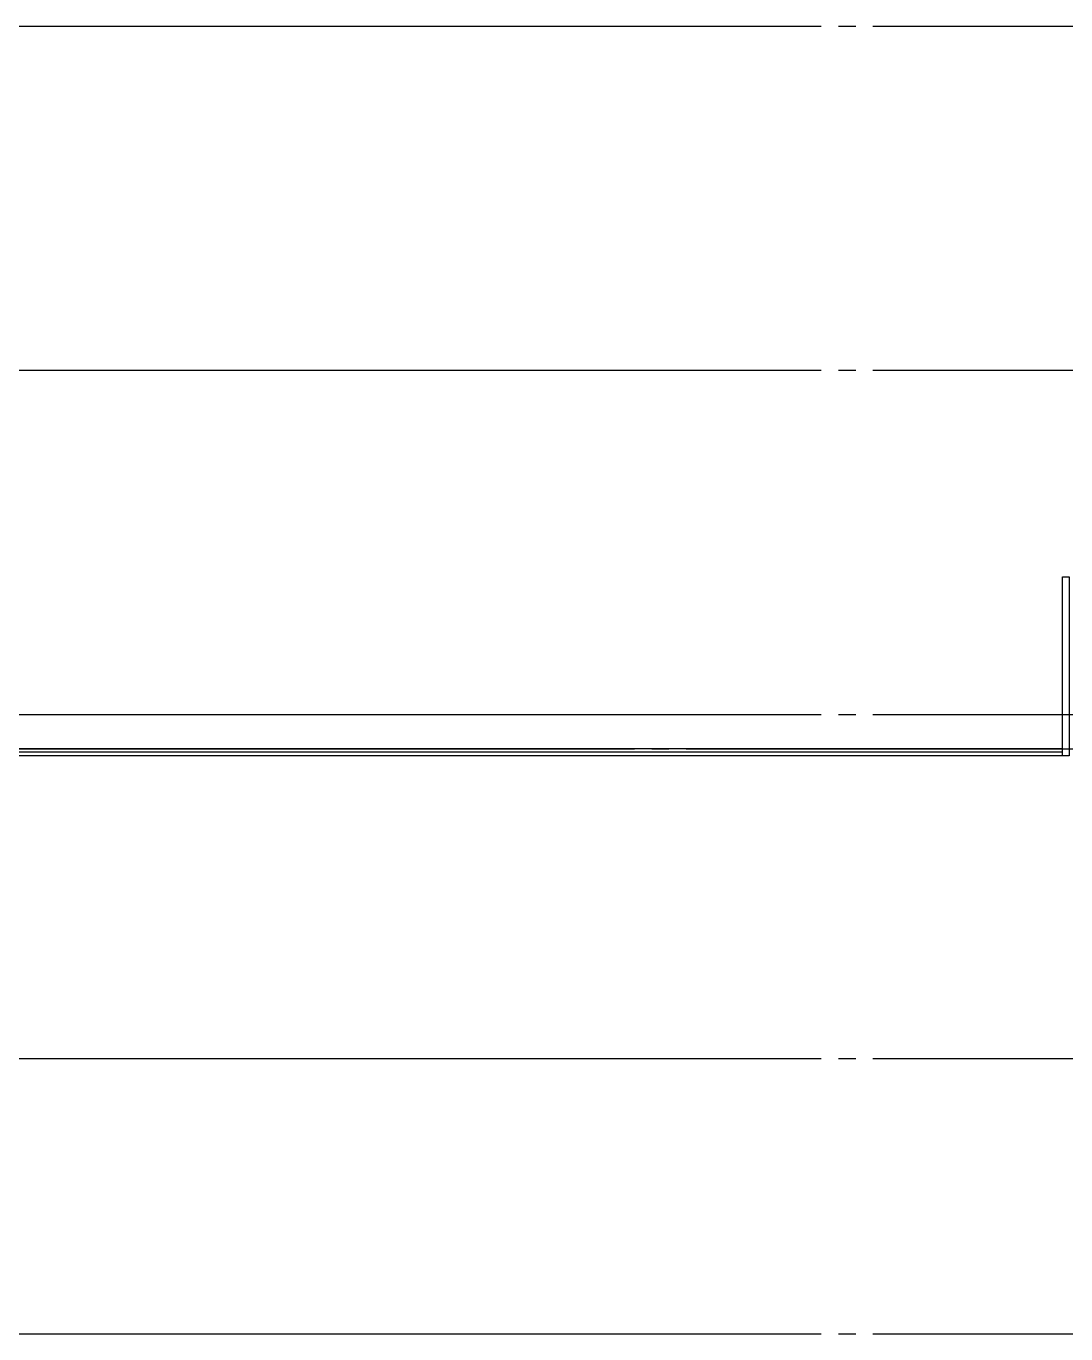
# Model space of a CAD drawing. Extents: x 152195838 to 323921156, y 365159662 to 730681027.
# Drawn here: x 160709832 to 160740039, y 365194063 to 365232063 of the extents above; entities that cross this region are included whole.
import ezdxf

# ---------------------------------------------------------------- set-up
doc = ezdxf.new("R2010")
doc.units = 0
doc.header["$MEASUREMENT"] = 0
doc.linetypes.add('CEN', pattern=[63, 60, -1, 1, -1])
for name, color, linetype in [('4A.TEC CEN', 1, 'CEN'), ('4A.TEC LAND', 53, 'CONTINUOUS'), ('4A.TEC 벽체 1', 2, 'CONTINUOUS')]:
    doc.layers.add(name, color=color, linetype=linetype)

msp = doc.modelspace()

# ---------------------------------------------------------------- linework, layer by layer
at = {"layer": '4A.TEC CEN', "color": 8, "ltscale": 500}
for p, q in [((160545434.12, 365232063.33), (160776798.99, 365232063.33)), ((160545434.12, 365222063.33), (160776798.99, 365222063.33)), ((160545434.12, 365212063.33), (160776798.99, 365212063.33)), ((160697506.94, 365211063.33), (160776798.99, 365211063.33)), ((160545434.12, 365202063.33), (160776798.99, 365202063.33)), ((160545434.12, 365194063.33), (160776798.99, 365194063.33))]:
    msp.add_line(p, q, dxfattribs=at)
at = {"layer": '4A.TEC LAND', "linetype": 'Continuous'}
for points in [[(160739938.71, 365211063.33), (160698106.94, 365211063.33)], [(160739938.71, 365210963.33), (160698106.94, 365210963.33)], [(160739938.71, 365210863.33), (160698106.94, 365210863.33)]]:
    msp.add_lwpolyline(points, dxfattribs=at)
at = {"layer": '4A.TEC 벽체 1'}
msp.add_lwpolyline([(160739938.71, 365210863.33), (160739938.71, 365216063.33), (160740138.71, 365216063.33), (160740138.71, 365210863.33)], close=True, dxfattribs=at)

doc.saveas('drawing.dxf')
